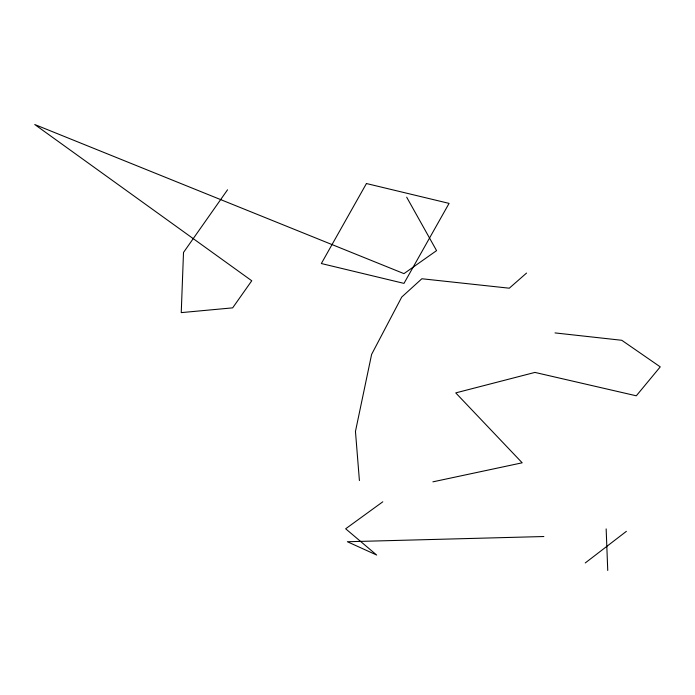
<?xml version="1.0" encoding="UTF-8"?>
<svg xmlns="http://www.w3.org/2000/svg" width="695" height="695" viewBox="0 0 695 695"><rect width="100%" height="100%" fill="white"/><g stroke="black" fill="none" stroke-linecap="round" stroke-linejoin="round"><path stroke-width="1.04" d="M227.543 189.804L183.506 252.459L181.239 312.62L232.66 307.859L251.755 280.771L34.75 124.527L403.969 273.63L436.573 250.626L406.679 197.189M526.541 273.074L509.287 288.199L421.865 278.756L401.736 297.052L371.616 354.372L355.458 431.439L359.411 480.566M585.251 562.95L626.377 531.345M382.789 501.807L345.658 528.782L376.664 555.036L347.387 541.735L543.855 536.523M432.889 481.844L522.18 462.809L455.738 392.892L534.924 372.416L636.307 395.803L660.25 366.873L621.773 340.281L555.01 332.914M606.153 528.904L607.751 570.473M366.43 183.532L321.342 263.535L403.986 283.386L449.074 203.383L366.43 183.532"/></g></svg>
